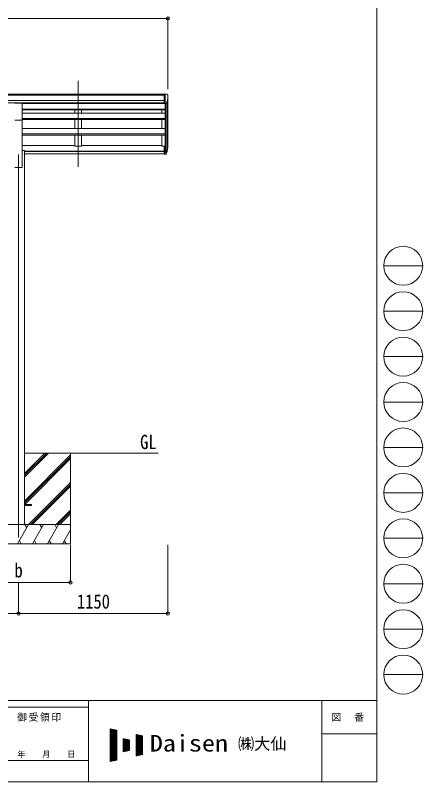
# Model space of a CAD drawing. Units: millimetres at full size, sheet at 1:25; details may follow other scales. Extents: x -6988 to 7066, y -4877 to 4823.
# Drawn here: x 3925 to 7066, y -4877 to 1027 of the extents above; entities that cross this region are included whole.
import ezdxf
from ezdxf.enums import TextEntityAlignment as Align

# ---------------------------------------------------------------- set-up
doc = ezdxf.new("R2010")
doc.units = ezdxf.units.MM
doc.header["$LTSCALE"] = 25
doc.header["$PDMODE"] = 32
doc.header["$PDSIZE"] = 25
for name, color, linetype, lineweight in [('0-0_0', 7, 'Continuous', 9), ('0-1_本体', 4, 'Continuous', 9), ('0-2_部品', 7, 'Continuous', 9), ('0-8_PARTS2', 2, 'Continuous', 9), ('0-A_寸法', 6, 'Continuous', 9), ('F-0_240', 7, 'Continuous', 9)]:
    doc.layers.add(name, color=color, linetype=linetype, lineweight=lineweight)
doc.styles.add('ＭＳ ゴシック', font='')
doc.styles.get('ＭＳ ゴシック').set_extended_font_data('MS Gothic')

msp = doc.modelspace()

# ---------------------------------------------------------------- linework, layer by layer
at = {"layer": '0-0_0'}
for p, q in [((3995.33, -2345.47), (5026.13, -2345.47)), ((3995.33, -2531.1), (4180.96, -2345.47)), ((3995.33, -2516.96), (4166.82, -2345.47)), ((3995.33, -2502.82), (4152.68, -2345.47)), ((3995.33, -2714.95), (4350.13, -2360.15)), ((4350.13, -2345.47), (4350.13, -3045.47)), ((3995.33, -2729.09), (4350.13, -2374.29)), ((3997.59, -2740.97), (4350.13, -2388.44)), ((4026.94, -2895.47), (4350.13, -2572.28)), ((4041.08, -2895.47), (4350.13, -2586.43)), ((4055.23, -2895.47), (4350.13, -2600.57)), ((4239.07, -2895.47), (4350.13, -2784.41)), ((4253.22, -2895.47), (4350.13, -2798.56)), ((4267.36, -2895.47), (4350.13, -2812.7)), ((4350.13, -2895.47), (3550.13, -2895.47)), ((3941.29, -3045.47), (4027.89, -2895.47)), ((4012.89, -2921.45), (3997.89, -2895.47)), ((4056.76, -3045.47), (4143.36, -2895.47)), ((4128.36, -2921.45), (4113.36, -2895.47)), ((4172.23, -3045.47), (4258.83, -2895.47)), ((4228.83, -2895.47), (4243.83, -2921.45)), ((4287.7, -3045.47), (4350.13, -2937.33)), ((4344.3, -2895.47), (4350.13, -2905.57)), ((3550.13, -3045.47), (4350.13, -3045.47)), ((3956.29, -3019.49), (3971.29, -3045.47)), ((4071.76, -3019.49), (4086.76, -3045.47)), ((4187.23, -3019.49), (4202.23, -3045.47)), ((4302.7, -3019.49), (4317.7, -3045.47))]:
    msp.add_line(p, q, dxfattribs=at)
at = {"layer": '0-1_本体'}
for p, q in [((-273.37, 418.65), (5073.63, 418.65)), ((-273.37, 413.3), (5073.63, 413.3)), ((-273.37, 369.77), (5073.63, 369.77)), ((5095.85, 363.1), (5095.85, -6.61)), ((5100.13, 17.65), (5100.13, 381.9)), ((-273.37, 352.1), (5073.63, 352.1)), ((3977.63, 349.61), (5073.63, 349.61)), ((3977.63, 347.26), (5080.13, 347.26)), ((3977.63, 305.07), (5080.13, 305.07)), ((3977.63, 303.67), (5080.13, 303.67)), ((3977.63, 299.98), (5080.13, 299.98)), ((4385.13, 349.73), (4385.13, 347.26)), ((4385.13, 299.98), (4385.13, 272.74)), ((4435.13, 349.73), (4435.13, 347.26)), ((4435.13, 299.98), (4435.13, 272.74)), ((5055.13, 272.74), (5055.13, 299.98)), ((5080.13, 347.27), (5080.13, 19.82)), ((5086.13, 347.74), (5086.13, -24.61)), ((3977.63, 272.74), (5080.13, 272.74)), ((3977.63, 232.01), (5080.13, 232.01)), ((3977.63, 230.52), (5080.13, 230.52)), ((3977.63, 223.71), (5080.13, 223.71)), ((3977.63, -145.47), (3977.63, 218.47)), ((4385.13, 223.71), (4385.13, 154.22)), ((4435.13, 223.71), (4435.13, 154.22)), ((5055.13, 154.22), (5055.13, 223.71)), ((3977.63, 154.22), (5080.13, 154.22)), ((3977.63, 114.91), (5080.13, 114.91)), ((3977.63, 113.43), (5080.13, 113.43)), ((3977.63, 103.95), (5080.13, 103.95)), ((4385.13, 103.95), (4385.13, 19)), ((5055.13, 19), (5055.13, 103.95)), ((3977.63, 23.8), (4385.13, 23.8)), ((4435.13, 23.8), (5055.13, 23.8)), ((5073.63, 19), (5055.13, 19)), ((3995.33, -20.51), (5073.63, -20.51)), ((3995.33, -21.89), (5073.63, -21.89)), ((3995.33, -39.07), (5073.63, -39.07)), ((3922.63, -145.47), (3977.63, -145.47))]:
    msp.add_line(p, q, dxfattribs=at)
for points in [[(4435.13, 103.95), (4435.13, 19), (4385.13, 19)], [(3977.63, -15.47), (3995.33, -15.47), (3995.33, -2895.47)]]:
    msp.add_lwpolyline(points, dxfattribs=at)
at = {"layer": '0-2_部品'}
for p, q in [((5073.63, 420.25), (5063.63, 420.16)), ((5063.63, 418.65), (5063.63, 420.16)), ((5073.63, 348.27), (5073.63, 420.25)), ((5092.13, 420.25), (5073.63, 420.25)), ((5080.13, 347.27), (5080.13, 420.25)), ((5092.13, 420.25), (5094.46, 420.11)), ((5095.22, 419.68), (5099.29, 413.88)), ((5087.76, 349.08), (5097.03, 365.15)), ((5102.13, 410.88), (5102.13, 410.25)), ((3922.63, 350.38), (3977.63, 350.38)), ((3977.63, 218.31), (3977.63, 350.38)), ((5073.63, 348.27), (5080.13, 348.27)), ((5080.13, 347.27), (5085.34, 347.59)), ((3922.63, 218.31), (3977.63, 218.31)), ((5073.63, 19.82), (5073.63, -41.24)), ((5073.63, 19.82), (5080.13, 19.82)), ((5080.13, 19.82), (5080.13, -42.06)), ((5073.63, -18.49), (5080.13, -18.49)), ((5073.63, -23.89), (5080.13, -23.89)), ((5073.63, -41.24), (5080.13, -41.24)), ((5080.13, -24.89), (5085.27, -24.89)), ((5080.13, -26.89), (5084.98, -26.89)), ((5080.13, -42.06), (5084.98, -42.06)), ((5086.56, -24.14), (5096.32, -5.72)), ((5097.74, -6.22), (5087.57, -25.39)), ((5095.15, -23.07), (5087.57, -40.56))]:
    msp.add_line(p, q, dxfattribs=at)
at = {"layer": '0-2_部品', "color": 4}
msp.add_line((4049.73, -2740.97), (3994.93, -2740.97), dxfattribs=at)
msp.add_lwpolyline([(4049.73, -2740.97), (4049.73, -2749.97), (3994.93, -2749.97)], dxfattribs=at)
at = {"layer": '0-2_部品'}
for centre, radius, start, end in [((5094.4, 419.11), 1, 35, 86.5), ((5099.13, 410.88), 3, 0, 87), ((4900.13, 410.25), 202, 347.09739, 0), ((5085.16, 350.58), 3, 273.5, 330), ((4966.91, 13.01), 133.22, 344.28698, 356.72013), ((5012.18, 20.23), 88.05, 342.78929, 2.77608), ((5011.47, 15.95), 89.07, 345.58812, 5.50424), ((5084.98, -23.89), 3, 270, 330), ((5084.98, -39.06), 3, 270, 330), ((5085.27, -23.39), 1.5, 270, 330)]:
    msp.add_arc(centre, radius, start, end, dxfattribs=at)
at = {"layer": '0-8_PARTS2'}
for p, q in [((4410.13, -139.27), (4410.13, 523.26)), ((3950.13, -45.47), (3950.13, -2995.47))]:
    msp.add_line(p, q, dxfattribs=at)
at = {"layer": '0-A_寸法'}
for p, q in [((-299.87, 1002.89), (5100.13, 1002.89)), ((5100.13, 1002.89), (5100.13, 457.26)), ((4350.13, -3341.86), (4350.13, -3052.89)), ((5100.13, -3581.84), (5100.13, -3052.89)), ((3550.13, -3341.86), (4350.13, -3341.86)), ((3950.13, -3581.84), (3950.13, -3341.86)), ((850.13, -3581.84), (3950.13, -3581.84)), ((3950.13, -3581.84), (5100.13, -3581.84))]:
    msp.add_line(p, q, dxfattribs=at)
for p in [(5100.13, 1002.89), (4350.13, -3341.86), (3950.13, -3581.84), (5100.13, -3581.84)]:
    msp.add_point(p, dxfattribs=at)
at = {"layer": 'F-0_240', "color": 5}
for p, q in [((6712.12, 4822.79), (6712.12, -4877.21)), ((-6987.88, -4252.21), (6712.12, -4252.21)), ((-6987.88, -4302.21), (4489.82, -4302.21)), ((4489.82, -4252.21), (4489.82, -4877.21)), ((6287.12, -4252.21), (6287.12, -4877.21)), ((6287.12, -4508.46), (6712.12, -4508.46)), ((3789.82, -4714.71), (4489.82, -4714.71)), ((-6987.88, -4877.21), (6712.12, -4877.21))]:
    msp.add_line(p, q, dxfattribs=at)
at = {"layer": 'F-0_240', "color": 4}
for p, q in [((6765.55, -902.21), (7065.55, -902.21)), ((6765.55, -1252.21), (7065.55, -1252.21)), ((6765.55, -1602.21), (7065.55, -1602.21)), ((6765.55, -1952.21), (7065.55, -1952.21)), ((6765.55, -2302.21), (7065.55, -2302.21)), ((6765.55, -2652.21), (7065.55, -2652.21)), ((6765.55, -3002.21), (7065.55, -3002.21)), ((6765.55, -3352.21), (7065.55, -3352.21)), ((6765.55, -3702.21), (7065.55, -3702.21)), ((6765.55, -4052.21), (7065.55, -4052.21))]:
    msp.add_line(p, q, dxfattribs=at)
at = {"layer": 'F-0_240'}
for p, q in [((4656.46, -4471.05), (4706.46, -4481.46)), ((4656.46, -4471.05), (4656.46, -4721.05)), ((4656.46, -4473.4), (4667.75, -4473.4)), ((4656.46, -4475.9), (4679.75, -4475.9)), ((4656.46, -4478.4), (4691.75, -4478.4)), ((4656.46, -4480.9), (4703.75, -4480.9)), ((4656.46, -4483.4), (4706.46, -4483.4)), ((4656.46, -4485.9), (4706.46, -4485.9)), ((4657.94, -4720.74), (4657.94, -4471.36)), ((4660.44, -4720.22), (4660.44, -4471.88)), ((4662.94, -4719.7), (4662.94, -4472.4)), ((4665.44, -4719.18), (4665.44, -4472.92)), ((4667.94, -4718.66), (4667.94, -4473.44)), ((4670.44, -4718.13), (4670.44, -4473.96)), ((4672.94, -4717.61), (4672.94, -4474.48)), ((4675.44, -4717.09), (4675.44, -4475)), ((4677.94, -4716.57), (4677.94, -4475.52)), ((4680.44, -4716.05), (4680.44, -4476.04)), ((4682.94, -4715.53), (4682.94, -4476.56)), ((4685.44, -4715.01), (4685.44, -4477.08)), ((4687.94, -4714.49), (4687.94, -4477.61)), ((4690.44, -4713.97), (4690.44, -4478.13)), ((4692.94, -4713.45), (4692.94, -4478.65)), ((4695.44, -4712.93), (4695.44, -4479.17)), ((4697.94, -4712.41), (4697.94, -4479.69)), ((4700.44, -4711.88), (4700.44, -4480.21)), ((4702.94, -4711.36), (4702.94, -4480.73)), ((4705.44, -4710.84), (4705.44, -4481.25)), ((4706.46, -4481.46), (4706.46, -4710.63)), ((4656.46, -4488.4), (4706.46, -4488.4)), ((4656.46, -4490.9), (4706.46, -4490.9)), ((4656.46, -4493.4), (4706.46, -4493.4)), ((4656.46, -4495.9), (4706.46, -4495.9)), ((4656.46, -4498.4), (4706.46, -4498.4)), ((4656.46, -4500.9), (4706.46, -4500.9)), ((4656.46, -4503.4), (4706.46, -4503.4)), ((4656.46, -4505.9), (4706.46, -4505.9)), ((4656.46, -4508.4), (4706.46, -4508.4)), ((4656.46, -4510.9), (4706.46, -4510.9)), ((4656.46, -4513.4), (4706.46, -4513.4)), ((4656.46, -4515.9), (4706.46, -4515.9)), ((4656.46, -4518.4), (4706.46, -4518.4)), ((4656.46, -4520.9), (4706.46, -4520.9)), ((4656.46, -4523.4), (4706.46, -4523.4)), ((4656.46, -4525.9), (4706.46, -4525.9)), ((4656.46, -4528.4), (4706.46, -4528.4)), ((4656.46, -4530.9), (4706.46, -4530.9)), ((4656.46, -4533.4), (4706.46, -4533.4)), ((4656.46, -4535.9), (4706.46, -4535.9)), ((4656.46, -4538.4), (4706.46, -4538.4)), ((4656.46, -4540.9), (4706.46, -4540.9)), ((4656.46, -4543.4), (4706.46, -4543.4)), ((4656.46, -4545.9), (4706.46, -4545.9)), ((4756.46, -4546.05), (4806.46, -4556.46)), ((4756.46, -4546.05), (4756.46, -4646.05)), ((4757.94, -4645.74), (4757.94, -4546.36)), ((4856.46, -4512.71), (4906.46, -4523.13)), ((4856.46, -4512.71), (4856.46, -4679.38)), ((4856.46, -4513.4), (4859.75, -4513.4)), ((4856.46, -4515.9), (4871.75, -4515.9)), ((4856.46, -4518.4), (4883.75, -4518.4)), ((4856.46, -4520.9), (4895.75, -4520.9)), ((4856.46, -4523.4), (4906.46, -4523.4)), ((4856.46, -4525.9), (4906.46, -4525.9)), ((4856.46, -4528.4), (4906.46, -4528.4)), ((4856.46, -4530.9), (4906.46, -4530.9)), ((4856.46, -4533.4), (4906.46, -4533.4)), ((4856.46, -4535.9), (4906.46, -4535.9)), ((4856.46, -4538.4), (4906.46, -4538.4)), ((4856.46, -4540.9), (4906.46, -4540.9)), ((4856.46, -4543.4), (4906.46, -4543.4)), ((4856.46, -4545.9), (4906.46, -4545.9)), ((4857.94, -4679.07), (4857.94, -4513.02)), ((4860.44, -4678.55), (4860.44, -4513.54)), ((4862.94, -4678.03), (4862.94, -4514.06)), ((4865.44, -4677.51), (4865.44, -4514.58)), ((4867.94, -4676.99), (4867.94, -4515.11)), ((4870.44, -4676.47), (4870.44, -4515.63)), ((4872.94, -4675.95), (4872.94, -4516.15)), ((4875.44, -4675.43), (4875.44, -4516.67)), ((4877.94, -4674.91), (4877.94, -4517.19)), ((4880.44, -4674.38), (4880.44, -4517.71)), ((4882.94, -4673.86), (4882.94, -4518.23)), ((4885.44, -4673.34), (4885.44, -4518.75)), ((4887.94, -4672.82), (4887.94, -4519.27)), ((4890.44, -4672.3), (4890.44, -4519.79)), ((4892.94, -4671.78), (4892.94, -4520.31)), ((4895.44, -4671.26), (4895.44, -4520.83)), ((4897.94, -4670.74), (4897.94, -4521.36)), ((4900.44, -4670.22), (4900.44, -4521.88)), ((4902.94, -4669.7), (4902.94, -4522.4)), ((4905.44, -4669.18), (4905.44, -4522.92)), ((4906.46, -4523.13), (4906.46, -4668.96)), ((4656.46, -4548.4), (4706.46, -4548.4)), ((4656.46, -4550.9), (4706.46, -4550.9)), ((4656.46, -4553.4), (4706.46, -4553.4)), ((4656.46, -4555.9), (4706.46, -4555.9)), ((4656.46, -4558.4), (4706.46, -4558.4)), ((4656.46, -4560.9), (4706.46, -4560.9)), ((4656.46, -4563.4), (4706.46, -4563.4)), ((4656.46, -4565.9), (4706.46, -4565.9)), ((4656.46, -4568.4), (4706.46, -4568.4)), ((4656.46, -4570.9), (4706.46, -4570.9)), ((4656.46, -4573.4), (4706.46, -4573.4)), ((4656.46, -4575.9), (4706.46, -4575.9)), ((4656.46, -4578.4), (4706.46, -4578.4)), ((4656.46, -4580.9), (4706.46, -4580.9)), ((4656.46, -4583.4), (4706.46, -4583.4)), ((4656.46, -4585.9), (4706.46, -4585.9)), ((4656.46, -4588.4), (4706.46, -4588.4)), ((4656.46, -4590.9), (4706.46, -4590.9)), ((4656.46, -4593.4), (4706.46, -4593.4)), ((4656.46, -4595.9), (4706.46, -4595.9)), ((4656.46, -4598.4), (4706.46, -4598.4)), ((4656.46, -4600.9), (4706.46, -4600.9)), ((4656.46, -4603.4), (4706.46, -4603.4)), ((4756.46, -4548.4), (4767.75, -4548.4)), ((4756.46, -4550.9), (4779.75, -4550.9)), ((4756.46, -4553.4), (4791.75, -4553.4)), ((4756.46, -4555.9), (4803.75, -4555.9)), ((4756.46, -4558.4), (4806.46, -4558.4)), ((4756.46, -4560.9), (4806.46, -4560.9)), ((4756.46, -4563.4), (4806.46, -4563.4)), ((4756.46, -4565.9), (4806.46, -4565.9)), ((4756.46, -4568.4), (4806.46, -4568.4)), ((4756.46, -4570.9), (4806.46, -4570.9)), ((4756.46, -4573.4), (4806.46, -4573.4)), ((4756.46, -4575.9), (4806.46, -4575.9)), ((4756.46, -4578.4), (4806.46, -4578.4)), ((4756.46, -4580.9), (4806.46, -4580.9)), ((4756.46, -4583.4), (4806.46, -4583.4)), ((4756.46, -4585.9), (4806.46, -4585.9)), ((4756.46, -4588.4), (4806.46, -4588.4)), ((4756.46, -4590.9), (4806.46, -4590.9)), ((4756.46, -4593.4), (4806.46, -4593.4)), ((4756.46, -4595.9), (4806.46, -4595.9)), ((4756.46, -4598.4), (4806.46, -4598.4)), ((4756.46, -4600.9), (4806.46, -4600.9)), ((4756.46, -4603.4), (4806.46, -4603.4)), ((4760.44, -4645.22), (4760.44, -4546.88)), ((4762.94, -4644.7), (4762.94, -4547.4)), ((4765.44, -4644.18), (4765.44, -4547.92)), ((4767.94, -4643.66), (4767.94, -4548.44)), ((4770.44, -4643.13), (4770.44, -4548.96)), ((4772.94, -4642.61), (4772.94, -4549.48)), ((4775.44, -4642.09), (4775.44, -4550)), ((4777.94, -4641.57), (4777.94, -4550.52)), ((4780.44, -4641.05), (4780.44, -4551.04)), ((4782.94, -4640.53), (4782.94, -4551.56)), ((4785.44, -4640.01), (4785.44, -4552.08)), ((4787.94, -4639.49), (4787.94, -4552.61)), ((4790.44, -4638.97), (4790.44, -4553.13)), ((4792.94, -4638.45), (4792.94, -4553.65)), ((4795.44, -4637.93), (4795.44, -4554.17)), ((4797.94, -4637.41), (4797.94, -4554.69)), ((4800.44, -4636.88), (4800.44, -4555.21)), ((4802.94, -4636.36), (4802.94, -4555.73)), ((4805.44, -4635.84), (4805.44, -4556.25)), ((4806.46, -4556.46), (4806.46, -4635.63)), ((4856.46, -4548.4), (4906.46, -4548.4)), ((4856.46, -4550.9), (4906.46, -4550.9)), ((4856.46, -4553.4), (4906.46, -4553.4)), ((4856.46, -4555.9), (4906.46, -4555.9)), ((4856.46, -4558.4), (4906.46, -4558.4)), ((4856.46, -4560.9), (4906.46, -4560.9)), ((4856.46, -4563.4), (4906.46, -4563.4)), ((4856.46, -4565.9), (4906.46, -4565.9)), ((4856.46, -4568.4), (4906.46, -4568.4)), ((4856.46, -4570.9), (4906.46, -4570.9)), ((4856.46, -4573.4), (4906.46, -4573.4)), ((4856.46, -4575.9), (4906.46, -4575.9)), ((4856.46, -4578.4), (4906.46, -4578.4)), ((4856.46, -4580.9), (4906.46, -4580.9)), ((4856.46, -4583.4), (4906.46, -4583.4)), ((4856.46, -4585.9), (4906.46, -4585.9)), ((4856.46, -4588.4), (4906.46, -4588.4)), ((4856.46, -4590.9), (4906.46, -4590.9)), ((4856.46, -4593.4), (4906.46, -4593.4)), ((4856.46, -4595.9), (4906.46, -4595.9)), ((4856.46, -4598.4), (4906.46, -4598.4)), ((4856.46, -4600.9), (4906.46, -4600.9)), ((4856.46, -4603.4), (4906.46, -4603.4)), ((4656.46, -4605.9), (4706.46, -4605.9)), ((4656.46, -4608.4), (4706.46, -4608.4)), ((4656.46, -4610.9), (4706.46, -4610.9)), ((4656.46, -4613.4), (4706.46, -4613.4)), ((4656.46, -4615.9), (4706.46, -4615.9)), ((4656.46, -4618.4), (4706.46, -4618.4)), ((4656.46, -4620.9), (4706.46, -4620.9)), ((4656.46, -4623.4), (4706.46, -4623.4)), ((4656.46, -4625.9), (4706.46, -4625.9)), ((4656.46, -4628.4), (4706.46, -4628.4)), ((4656.46, -4630.9), (4706.46, -4630.9)), ((4656.46, -4633.4), (4706.46, -4633.4)), ((4656.46, -4635.9), (4706.46, -4635.9)), ((4656.46, -4638.4), (4706.46, -4638.4)), ((4656.46, -4640.9), (4706.46, -4640.9)), ((4656.46, -4643.4), (4706.46, -4643.4)), ((4656.46, -4645.9), (4706.46, -4645.9)), ((4656.46, -4648.4), (4706.46, -4648.4)), ((4656.46, -4650.9), (4706.46, -4650.9)), ((4656.46, -4653.4), (4706.46, -4653.4)), ((4656.46, -4655.9), (4706.46, -4655.9)), ((4656.46, -4658.4), (4706.46, -4658.4)), ((4656.46, -4660.9), (4706.46, -4660.9)), ((4656.46, -4663.4), (4706.46, -4663.4)), ((4756.46, -4605.9), (4806.46, -4605.9)), ((4756.46, -4608.4), (4806.46, -4608.4)), ((4756.46, -4610.9), (4806.46, -4610.9)), ((4756.46, -4613.4), (4806.46, -4613.4)), ((4756.46, -4615.9), (4806.46, -4615.9)), ((4756.46, -4618.4), (4806.46, -4618.4)), ((4756.46, -4620.9), (4806.46, -4620.9)), ((4756.46, -4623.4), (4806.46, -4623.4)), ((4756.46, -4625.9), (4806.46, -4625.9)), ((4756.46, -4628.4), (4806.46, -4628.4)), ((4756.46, -4630.9), (4806.46, -4630.9)), ((4756.46, -4633.4), (4806.46, -4633.4)), ((4756.46, -4646.05), (4806.46, -4635.63)), ((4756.46, -4635.9), (4805.17, -4635.9)), ((4756.46, -4638.4), (4793.17, -4638.4)), ((4756.46, -4640.9), (4781.17, -4640.9)), ((4756.46, -4643.4), (4769.17, -4643.4)), ((4756.46, -4645.9), (4757.17, -4645.9)), ((4856.46, -4605.9), (4906.46, -4605.9)), ((4856.46, -4608.4), (4906.46, -4608.4)), ((4856.46, -4610.9), (4906.46, -4610.9)), ((4856.46, -4613.4), (4906.46, -4613.4)), ((4856.46, -4615.9), (4906.46, -4615.9)), ((4856.46, -4618.4), (4906.46, -4618.4)), ((4856.46, -4620.9), (4906.46, -4620.9)), ((4856.46, -4623.4), (4906.46, -4623.4)), ((4856.46, -4625.9), (4906.46, -4625.9)), ((4856.46, -4628.4), (4906.46, -4628.4)), ((4856.46, -4630.9), (4906.46, -4630.9)), ((4856.46, -4633.4), (4906.46, -4633.4)), ((4856.46, -4635.9), (4906.46, -4635.9)), ((4856.46, -4638.4), (4906.46, -4638.4)), ((4856.46, -4640.9), (4906.46, -4640.9)), ((4856.46, -4643.4), (4906.46, -4643.4)), ((4856.46, -4645.9), (4906.46, -4645.9)), ((4856.46, -4648.4), (4906.46, -4648.4)), ((4856.46, -4650.9), (4906.46, -4650.9)), ((4856.46, -4653.4), (4906.46, -4653.4)), ((4856.46, -4655.9), (4906.46, -4655.9)), ((4856.46, -4658.4), (4906.46, -4658.4)), ((4856.46, -4660.9), (4906.46, -4660.9)), ((4856.46, -4663.4), (4906.46, -4663.4)), ((4656.46, -4665.9), (4706.46, -4665.9)), ((4656.46, -4668.4), (4706.46, -4668.4)), ((4656.46, -4670.9), (4706.46, -4670.9)), ((4656.46, -4673.4), (4706.46, -4673.4)), ((4656.46, -4675.9), (4706.46, -4675.9)), ((4656.46, -4678.4), (4706.46, -4678.4)), ((4656.46, -4680.9), (4706.46, -4680.9)), ((4656.46, -4683.4), (4706.46, -4683.4)), ((4656.46, -4685.9), (4706.46, -4685.9)), ((4656.46, -4688.4), (4706.46, -4688.4)), ((4656.46, -4690.9), (4706.46, -4690.9)), ((4656.46, -4693.4), (4706.46, -4693.4)), ((4656.46, -4695.9), (4706.46, -4695.9)), ((4656.46, -4698.4), (4706.46, -4698.4)), ((4656.46, -4700.9), (4706.46, -4700.9)), ((4656.46, -4703.4), (4706.46, -4703.4)), ((4656.46, -4705.9), (4706.46, -4705.9)), ((4656.46, -4708.4), (4706.46, -4708.4)), ((4706.46, -4710.63), (4656.46, -4721.05)), ((4656.46, -4710.9), (4705.17, -4710.9)), ((4656.46, -4713.4), (4693.17, -4713.4)), ((4656.46, -4715.9), (4681.17, -4715.9)), ((4656.46, -4718.4), (4669.17, -4718.4)), ((4656.46, -4720.9), (4657.17, -4720.9)), ((4856.46, -4665.9), (4906.46, -4665.9)), ((4856.46, -4668.4), (4906.46, -4668.4)), ((4906.46, -4668.96), (4856.46, -4679.38)), ((4856.46, -4670.9), (4897.17, -4670.9)), ((4856.46, -4673.4), (4885.17, -4673.4)), ((4856.46, -4675.9), (4873.17, -4675.9)), ((4856.46, -4678.4), (4861.17, -4678.4))]:
    msp.add_line(p, q, dxfattribs=at)
at = {"layer": 'F-0_240', "color": 4}
for centre in [(6915.55, -902.21), (6915.55, -1252.21), (6915.55, -1602.21), (6915.55, -1952.21), (6915.55, -2302.21), (6915.55, -2652.21), (6915.55, -3002.21), (6915.55, -3352.21), (6915.55, -3702.21), (6915.55, -4052.21)]:
    msp.add_circle(centre, 150, dxfattribs=at)

# ---------------------------------------------------------------- texts
at = {"layer": '0-0_0', "style": 'ＭＳ ゴシック', "width": 0.85}
msp.add_text('GL', height=110, dxfattribs=at).set_placement((4887.09, -2347.91), align=Align.BOTTOM_LEFT)
at = {"layer": '0-A_寸法', "color": 7, "style": 'ＭＳ ゴシック', "width": 0.85}
for s, p in [('b', (3918.88, -3336.86)), ('1150', (4400.13, -3576.84))]:
    msp.add_text(s, height=110, dxfattribs=at).set_placement(p, align=Align.BOTTOM_LEFT)
at = {"layer": 'F-0_240', "style": 'ＭＳ ゴシック', "width": 1.15}
msp.add_text('Daisen', height=128.3, dxfattribs=at).set_placement((4962.18, -4683.55), align=Align.BOTTOM_LEFT)
at = {"layer": 'F-0_240', "style": 'ＭＳ ゴシック'}
for s, height, p in [('㈱大仙\u3000', 91.64, (5641.68, -4658.55)), ('年\u3000\u3000月\u3000\u3000日', 45.82, (3939.83, -4702.21))]:
    msp.add_text(s, height=height, dxfattribs=at).set_placement(p, align=Align.BOTTOM_LEFT)
at = {"layer": 'F-0_240', "char_height": 54.99, "attachment_point": 7, "style": 'ＭＳ ゴシック'}
for s, insert in [('\\T1.17;御受領印', (3939.82, -4414.71)), ('\\T1.17;図\u3000番', (6362.12, -4414.71))]:
    msp.add_mtext(s, dxfattribs=dict(at, insert=insert))

doc.saveas('drawing.dxf')
